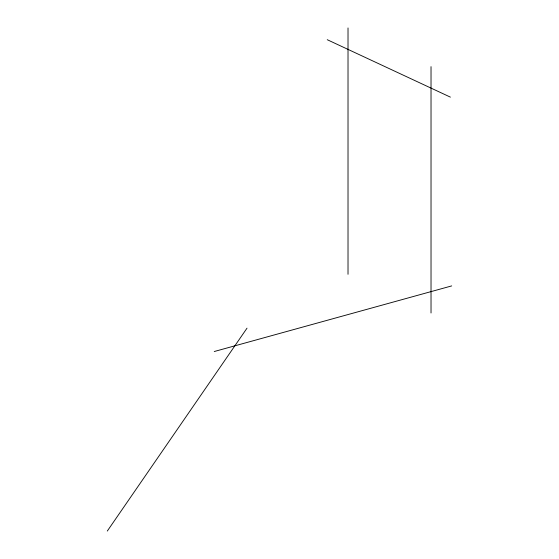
<?xml version="1.0" encoding="UTF-8"?>
<svg xmlns="http://www.w3.org/2000/svg" width="559" height="559" viewBox="0 0 559 559"><rect width="100%" height="100%" fill="white"/><g stroke="black" fill="none" stroke-linecap="round" stroke-linejoin="round"><path stroke-width="0.84" d="M107.307 531.05L247.015 328.168M214.258 351.52L451.693 285.908M327.239 39.703L450.393 97.133M431.024 66.654L431.024 312.991M348.019 27.95L348.019 274.287"/></g></svg>
